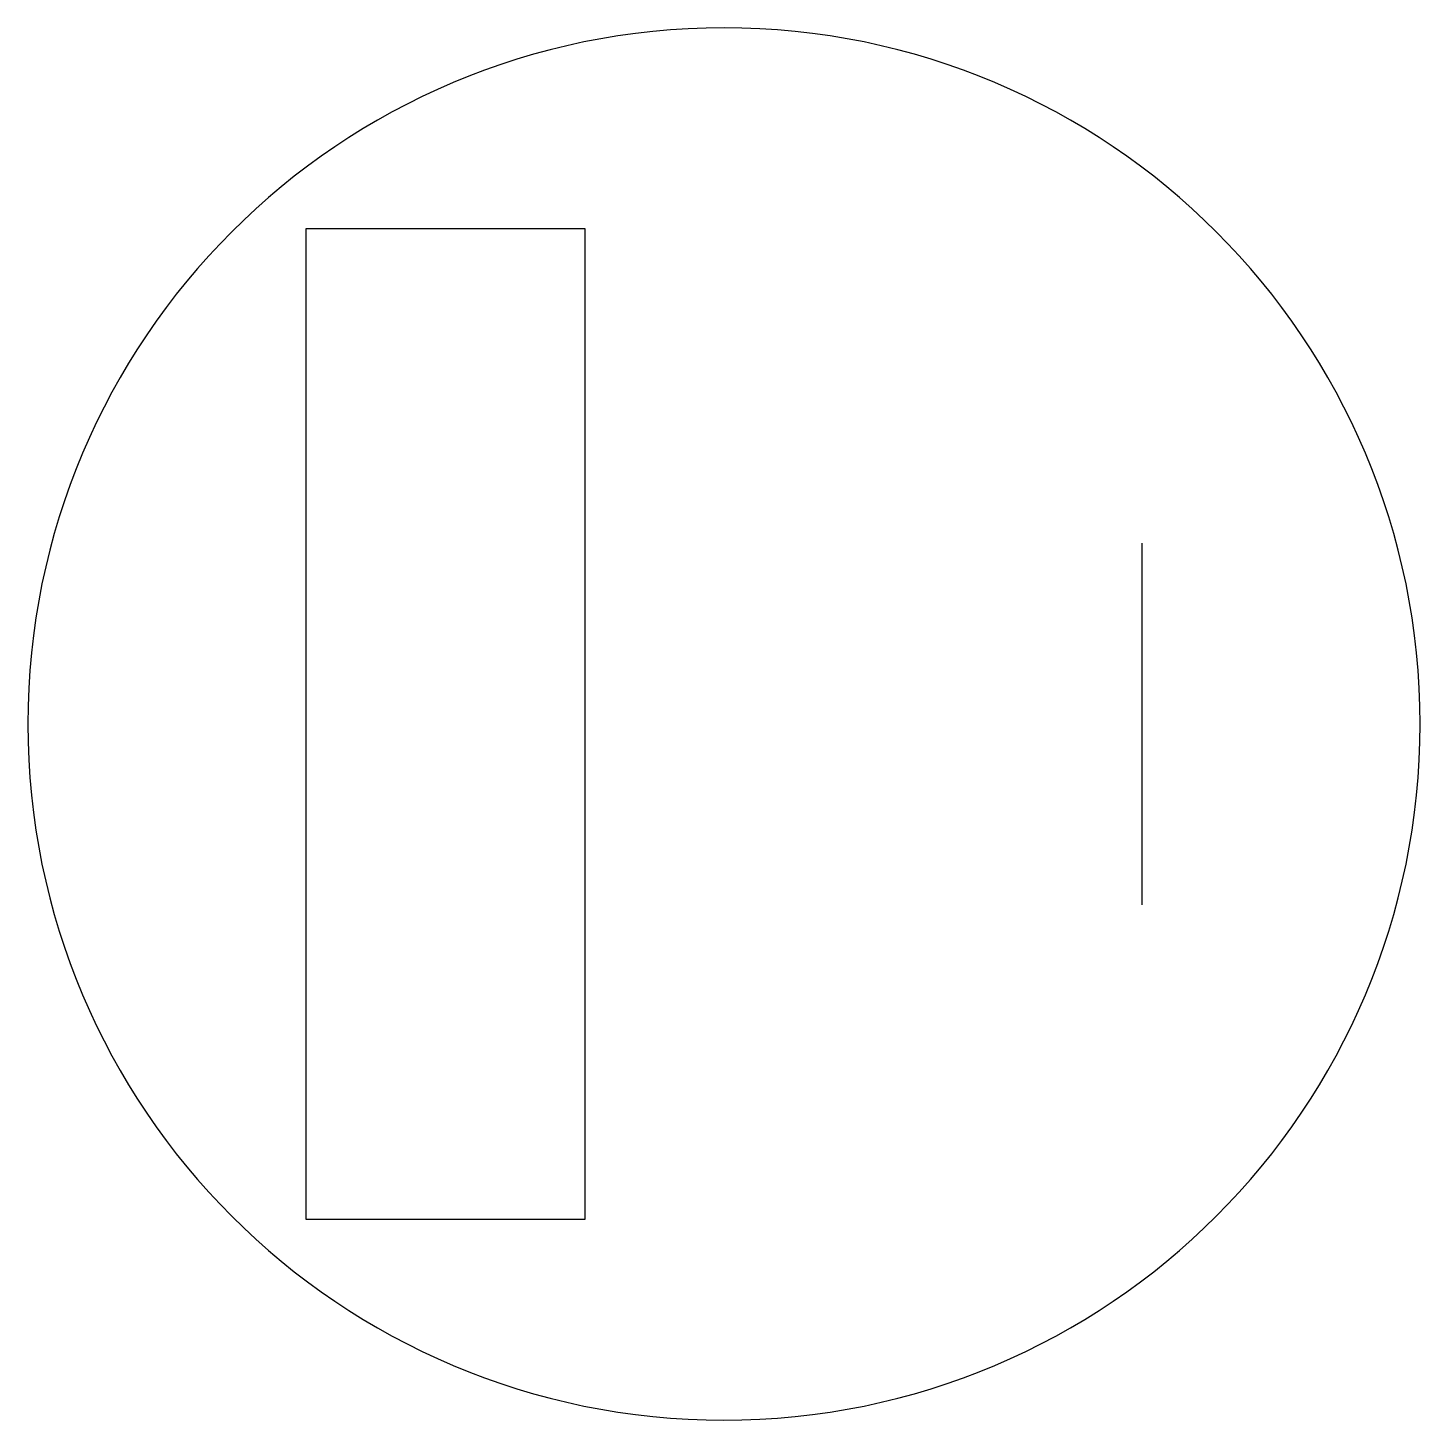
# Model space of a CAD drawing. Header units: millimetres. Extents: x 0 to 30, y 0 to 30.
import ezdxf

# ---------------------------------------------------------------- set-up
doc = ezdxf.new("R2010")
doc.units = ezdxf.units.MM
for name, color, linetype in [('CREASE', 5, 'CONTINUOUS'), ('CUT', 1, 'CONTINUOUS'), ('GLUE', 2, 'CONTINUOUS'), ('HALFCUT', 6, 'CONTINUOUS')]:
    doc.layers.add(name, color=color, linetype=linetype)

msp = doc.modelspace()

# ---------------------------------------------------------------- linework, layer by layer
at = {"layer": 'CREASE'}
msp.add_line((12, 25.68), (12, 4.32), dxfattribs=at)
at = {"layer": 'CUT'}
for start, end in [(90, 180), (0, 90), (180, 270), (270, 0)]:
    msp.add_arc((15, 15), 15, start, end, dxfattribs=at)
at = {"layer": 'GLUE'}
for p, q in [((6, 25.68), (12, 25.68)), ((6, 4.32), (6, 25.68)), ((12, 25.68), (12, 4.32)), ((12, 4.32), (6, 4.32))]:
    msp.add_line(p, q, dxfattribs=at)
at = {"layer": 'HALFCUT'}
msp.add_line((24, 18.893), (24, 11.107), dxfattribs=at)

doc.saveas('drawing.dxf')
